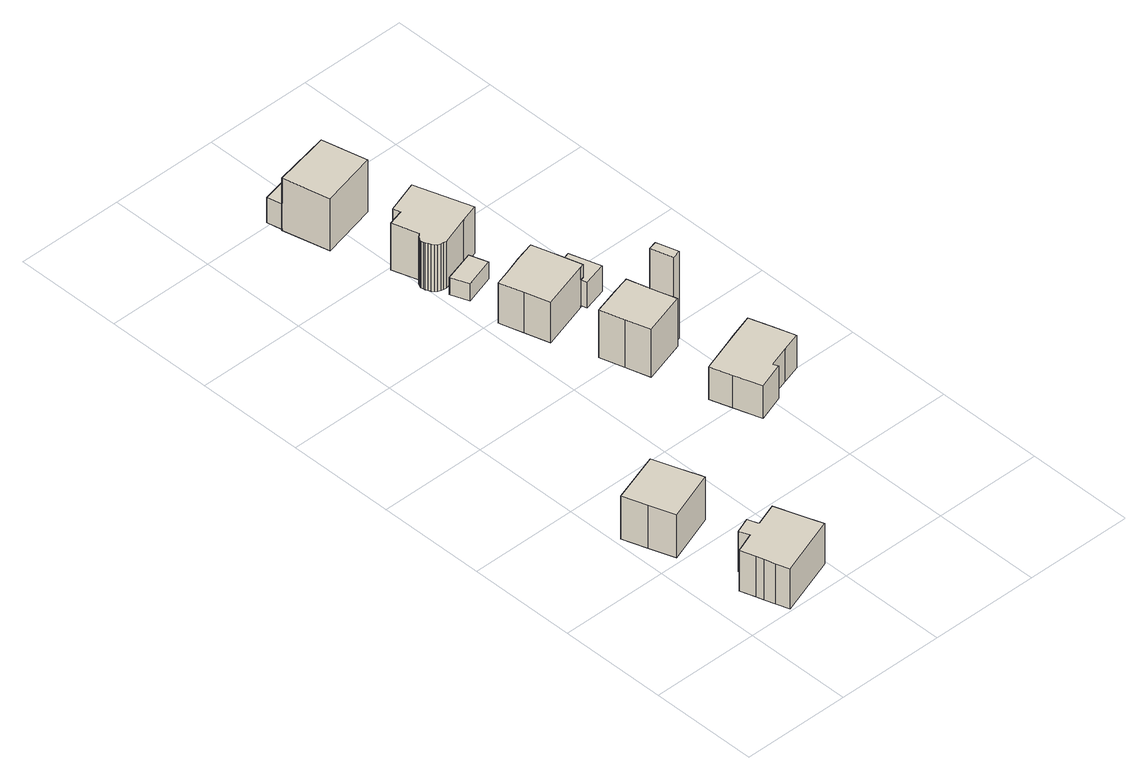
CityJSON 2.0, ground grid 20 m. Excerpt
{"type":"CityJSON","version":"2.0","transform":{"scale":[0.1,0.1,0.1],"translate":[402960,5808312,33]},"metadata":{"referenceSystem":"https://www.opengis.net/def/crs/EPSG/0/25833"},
"CityObjects":{
"building1":{"type":"Building","attributes":{"Gemeindeschluessel":"11000009","BezugspunktDach":"2200","function":"31001_1010","measuredHeight":11.2,"storeysAboveGround":2},"address":[{"country":"Germany","locality":"Berlin","thoroughfareNumber":"20","thoroughfareName":"Tegernseestraße"}],"geometry":[{"type":"Solid","lod":"1","boundaries":[[[[0,1,2,3,4,5,6,7,8,9,10,11]],[[12,13,14,15,16,17,18,19,20,21,22,23]],[[12,23,11,10]],[[13,12,10,9]],[[14,13,9,8]],[[15,14,8,7]],[[16,15,7,6]],[[17,16,6,5]],[[18,17,5,4]],[[19,18,4,3]],[[20,19,3,2]],[[21,20,2,1]],[[22,21,1,0]],[[23,22,0,11]]]]}]},
"building2":{"type":"Building","attributes":{"Gemeindeschluessel":"11000009","BezugspunktDach":"2200","function":"31001_1010","measuredHeight":11.47,"storeysAboveGround":2},"address":[{"country":"Germany","locality":"Berlin","thoroughfareNumber":"18","thoroughfareName":"Tegernseestraße"}],"geometry":[{"type":"Solid","lod":"1","boundaries":[[[[24,25,26,27,28,29,30,31]],[[32,33,34,35,36,37,38,39]],[[32,39,31,30]],[[33,32,30,29]],[[34,33,29,28]],[[35,34,28,27]],[[36,35,27,26]],[[37,36,26,25]],[[38,37,25,24]],[[39,38,24,31]]]]}]},
"building3":{"type":"Building","attributes":{"Gemeindeschluessel":"11000009","function":"31001_1010"},"address":[{"country":"Germany","locality":"Berlin","thoroughfareNumber":"15","thoroughfareName":"Tegernseestraße"}],"children":["building3-1","building3-2"]},
"building3-1":{"type":"BuildingPart","attributes":{"BezugspunktDach":"2200","measuredHeight":11.97,"storeysAboveGround":2},"parents":["building3"],"geometry":[{"type":"MultiSurface","lod":"1","boundaries":[[[40,41,42,43,44,45,46,47,48,49]],[[50,51,52,53,54,55,56,57,58,59]],[[50,59,49,48]],[[51,50,48,47]],[[52,51,47,46]],[[53,52,46,60,61,62]],[[54,53,45,62,63]],[[55,54,44,63,64,43]],[[56,55,43,42]],[[57,56,42,41]],[[58,57,41,40]],[[59,58,40,49]],[[62,61,60,45]],[[63,62,45,44]],[[43,64,63,44]]]}]},
"building3-2":{"type":"BuildingPart","attributes":{"BezugspunktDach":"2200","measuredHeight":17.73,"storeysAboveGround":2},"parents":["building3"],"geometry":[{"type":"MultiSurface","lod":"1","boundaries":[[[65,66,67,68]],[[69,70,64,61]],[[69,61,68,67]],[[70,69,67,66]],[[64,70,66,65]],[[60,45,44,43,65,68]],[[61,62,45,60]],[[63,44,45,62]],[[64,43,44,63]]]}]},
"building4":{"type":"Building","attributes":{"Gemeindeschluessel":"11000009","BezugspunktDach":"2200","function":"31001_2000","measuredHeight":3.46,"storeysAboveGround":1},"address":[{"country":"Germany","locality":"Berlin","thoroughfareNumber":"9 (1)","thoroughfareName":"Tegernseestraße"}],"geometry":[{"type":"Solid","lod":"1","boundaries":[[[[71,72,73,74]],[[75,76,77,78]],[[75,78,74,73]],[[76,75,73,72]],[[77,76,72,71]],[[78,77,71,74]]]]}]},
"building5":{"type":"Building","attributes":{"Gemeindeschluessel":"11000009","BezugspunktDach":"2200","function":"31001_1010","measuredHeight":9.98,"storeysAboveGround":2},"address":[{"country":"Germany","locality":"Berlin","thoroughfareNumber":"17","thoroughfareName":"Tegernseestraße"}],"geometry":[{"type":"Solid","lod":"1","boundaries":[[[[79,80,81,82,83,84,85,86,87,88,89]],[[90,91,92,93,94,95,96,97,98,99,100]],[[90,100,89,88]],[[91,90,88,87]],[[92,91,87,86]],[[93,92,86,85]],[[94,93,85,84]],[[95,94,84,83]],[[96,95,83,82]],[[97,96,82,81]],[[98,97,81,80]],[[99,98,80,79]],[[100,99,79,89]]]]}]},
"building6":{"type":"Building","attributes":{"Gemeindeschluessel":"11000009","function":"31001_1010"},"address":[{"country":"Germany","locality":"Berlin","thoroughfareNumber":"7","thoroughfareName":"Tegernseestraße"}],"children":["building6-1","building6-2"]},
"building6-1":{"type":"BuildingPart","attributes":{"BezugspunktDach":"2200","measuredHeight":11.78,"storeysAboveGround":2},"parents":["building6"],"geometry":[{"type":"MultiSurface","lod":"1","boundaries":[[[101,102,103,104]],[[105,106,107,108]],[[109,110,104,103]],[[105,108,111,112,113]],[[106,105,103,102]],[[107,106,102,101]],[[108,107,101,104]],[[113,112,111,110,109]]]}]},
"building6-2":{"type":"BuildingPart","attributes":{"BezugspunktDach":"2200","measuredHeight":7.65,"storeysAboveGround":2},"parents":["building6"],"geometry":[{"type":"MultiSurface","lod":"1","boundaries":[[[110,109,114,115,116]],[[117,118,113,112,119]],[[117,119,116,115]],[[118,117,115,114]],[[113,118,114,109]],[[119,112,110,116]],[[112,113,109,110,120]]]}]},
"building7":{"type":"Building","attributes":{"Gemeindeschluessel":"11000009","BezugspunktDach":"2200","function":"31001_1010","measuredHeight":9.54,"storeysAboveGround":2},"address":[{"country":"Germany","locality":"Berlin","thoroughfareNumber":"9","thoroughfareName":"Tegernseestraße"}],"geometry":[{"type":"Solid","lod":"1","boundaries":[[[[121,122,123,124,125,126,127,128,129,130,131,132,133,134,135,136,137,138,139,140,141]],[[142,143,144,145,146,147,148,149,150,151,152,153,154,155,156,157,158,159,160,161,162]],[[142,162,141,140]],[[143,142,140,139]],[[144,143,139,138]],[[145,144,138,137]],[[146,145,137,136]],[[147,146,136,135]],[[148,147,135,134]],[[149,148,134,133]],[[150,149,133,132]],[[151,150,132,131]],[[152,151,131,130]],[[153,152,130,129]],[[154,153,129,128]],[[155,154,128,127]],[[156,155,127,126]],[[157,156,126,125]],[[158,157,125,124]],[[159,158,124,123]],[[160,159,123,122]],[[161,160,122,121]],[[162,161,121,141]]]]}]},
"building8":{"type":"Building","attributes":{"Gemeindeschluessel":"11000009","BezugspunktDach":"2200","function":"51009_1610","measuredHeight":3,"storeysAboveGround":0},"address":[{"country":"Germany","locality":"Berlin"}],"geometry":[{"type":"Solid","lod":"1","boundaries":[[[[163,164,165,166]],[[167,168,169,170]],[[167,170,166,165]],[[168,167,165,164]],[[169,168,164,163]],[[170,169,163,166]]]]}]},
"building9":{"type":"Building","attributes":{"Gemeindeschluessel":"11000009","function":"31001_1010"},"address":[{"country":"Germany","locality":"Berlin","thoroughfareNumber":"13","thoroughfareName":"Tegernseestraße"}],"children":["building9-1","building9-2","building9-3"]},
"building9-1":{"type":"BuildingPart","attributes":{"BezugspunktDach":"2200","measuredHeight":11.64,"storeysAboveGround":2},"parents":["building9"],"geometry":[{"type":"MultiSurface","lod":"1","boundaries":[[[171,172,173,174,175,176,177,178,179,180]],[[181,182,183,184,185,186,187,188,189,190]],[[181,190,180,179]],[[191,192,193,194,195,182,181,179,178]],[[183,182,178,177]],[[184,183,177,176]],[[196,197,176,175]],[[185,184,198,199]],[[186,185,175,174],[200,201,196,199]],[[187,186,174,173],[200,202,203,201]],[[188,187,173,172]],[[189,188,172,171]],[[190,189,171,180]],[[195,194,193,192,191]],[[199,198,197,196]],[[196,201,200,199]],[[203,202,200,201]]]}]},
"building9-2":{"type":"BuildingPart","attributes":{"BezugspunktDach":"2200","measuredHeight":5.19,"storeysAboveGround":2},"parents":["building9"],"geometry":[{"type":"MultiSurface","lod":"1","boundaries":[[[201,203,204,205,206,197]],[[207,208,209,202,200,198]],[[207,198,197,206]],[[208,207,206,205]],[[209,208,205,204]],[[202,209,204,203]],[[200,202,203,201,210]],[[198,199,196,197]],[[200,201,196,199]]]}]},
"building9-3":{"type":"BuildingPart","attributes":{"BezugspunktDach":"2200","measuredHeight":4.8,"storeysAboveGround":2},"parents":["building9"],"geometry":[{"type":"MultiSurface","lod":"1","boundaries":[[[193,192,211,212]],[[213,195,194,214]],[[213,214,212,211]],[[195,213,211,192]],[[214,194,193,212]],[[194,195,215,192,193]]]}]}
},
"vertices":[
[67,61,89],[71,47,89],[77,28,89],[85,4,89],[196,43,89],[181,85,89],[166,128,89],[124,113,89],[117,133,89],[88,122,89],[95,103,89],[58,89,89],[95,103,7],[88,122,7],[117,133,7],[124,113,7],[166,128,7],[181,85,7],[196,43,7],[85,4,7],[77,28,7],[71,47,7],[67,61,7],[58,89,7],
[21,251,101],[37,205,101],[130,238,101],[127,247,101],[119,268,101],[114,283,101],[99,327,101],[6,296,101],[99,327,14],[114,283,14],[119,268,14],[127,247,14],[130,238,14],[37,205,14],[21,251,14],[6,296,14],
[285,575,114],[298,531,114],[377,555,114],[375,562,114],[368,586,114],[364,599,114],[352,642,114],[346,641,114],[321,634,114],[272,620,114],[321,634,17],[346,641,17],[352,642,17],[364,599,17],[368,586,17],[375,562,17],[377,555,17],[298,531,17],[285,575,17],[272,620,17],[363,602,114],[363,602,18],[364,599,18],[368,586,18],[375,562,18],
[375,562,195],[391,566,195],[379,606,195],[363,602,195],[379,606,18],[391,566,18],
[226,856,46],[282,873,46],[271,906,46],[214,889,46],[271,906,11],[282,873,11],[226,856,11],[214,889,11],
[341,396,80],[357,346,80],[407,363,80],[403,372,80],[441,384,80],[476,395,80],[463,436,80],[450,476,80],[406,462,80],[385,455,80],[328,436,80],[385,455,14],[406,462,14],[450,476,14],[463,436,14],[476,395,14],[441,384,14],[403,372,14],[407,363,14],[357,346,14],[341,396,14],[328,436,14],
[147,1082,125],[251,1107,125],[232,1190,125],[127,1168,125],[232,1190,19],[251,1107,19],[147,1082,19],[127,1168,19],[232,1190,72],[127,1168,72],[127,1168,55],[127,1168,21],[232,1190,21],
[226,1219,72],[173,1207,72],[121,1195,72],[173,1207,21],[226,1219,21],[121,1195,21],[127,1168,45],
[198,939,114],[195,936,114],[191,933,114],[189,929,114],[188,926,114],[187,923,114],[188,919,114],[189,916,114],[191,912,114],[193,907,114],[196,903,114],[200,900,114],[205,898,114],[210,897,114],[215,896,114],[269,914,114],[302,924,114],[268,1028,114],[208,1008,114],[212,994,114],[183,986,114],[212,994,19],[208,1008,19],[268,1028,19],[302,924,19],[269,914,19],[215,896,19],[210,897,19],[205,898,19],[200,900,19],[196,903,19],[193,907,19],[191,912,19],[189,916,19],[188,919,19],[187,923,19],[188,926,19],[189,929,19],[191,933,19],[195,936,19],[198,939,19],[183,986,19],
[385,455,47],[406,462,47],[401,475,47],[381,468,47],[401,475,17],[406,462,17],[385,455,17],[381,468,17],
[237,748,90],[250,703,90],[340,730,90],[347,732,90],[334,777,90],[334,778,90],[321,821,90],[285,811,90],[251,800,90],[224,792,90],[251,800,8],[285,811,8],[321,821,8],[334,778,8],[334,777,8],[347,732,8],[340,730,8],[250,703,8],[237,748,8],[224,792,8],[285,811,45],[285,811,57],[251,800,57],[251,800,9],[285,811,9],[334,777,64],[334,778,64],[334,778,12],[334,777,12],[347,732,12],[347,732,64],[340,730,12],[340,730,64],
[343,719,64],[387,731,64],[369,788,64],[369,788,12],[387,731,12],[343,719,12],[347,732,60],
[282,820,57],[248,809,57],[282,820,9],[248,809,9],[285,811,42]
]}
